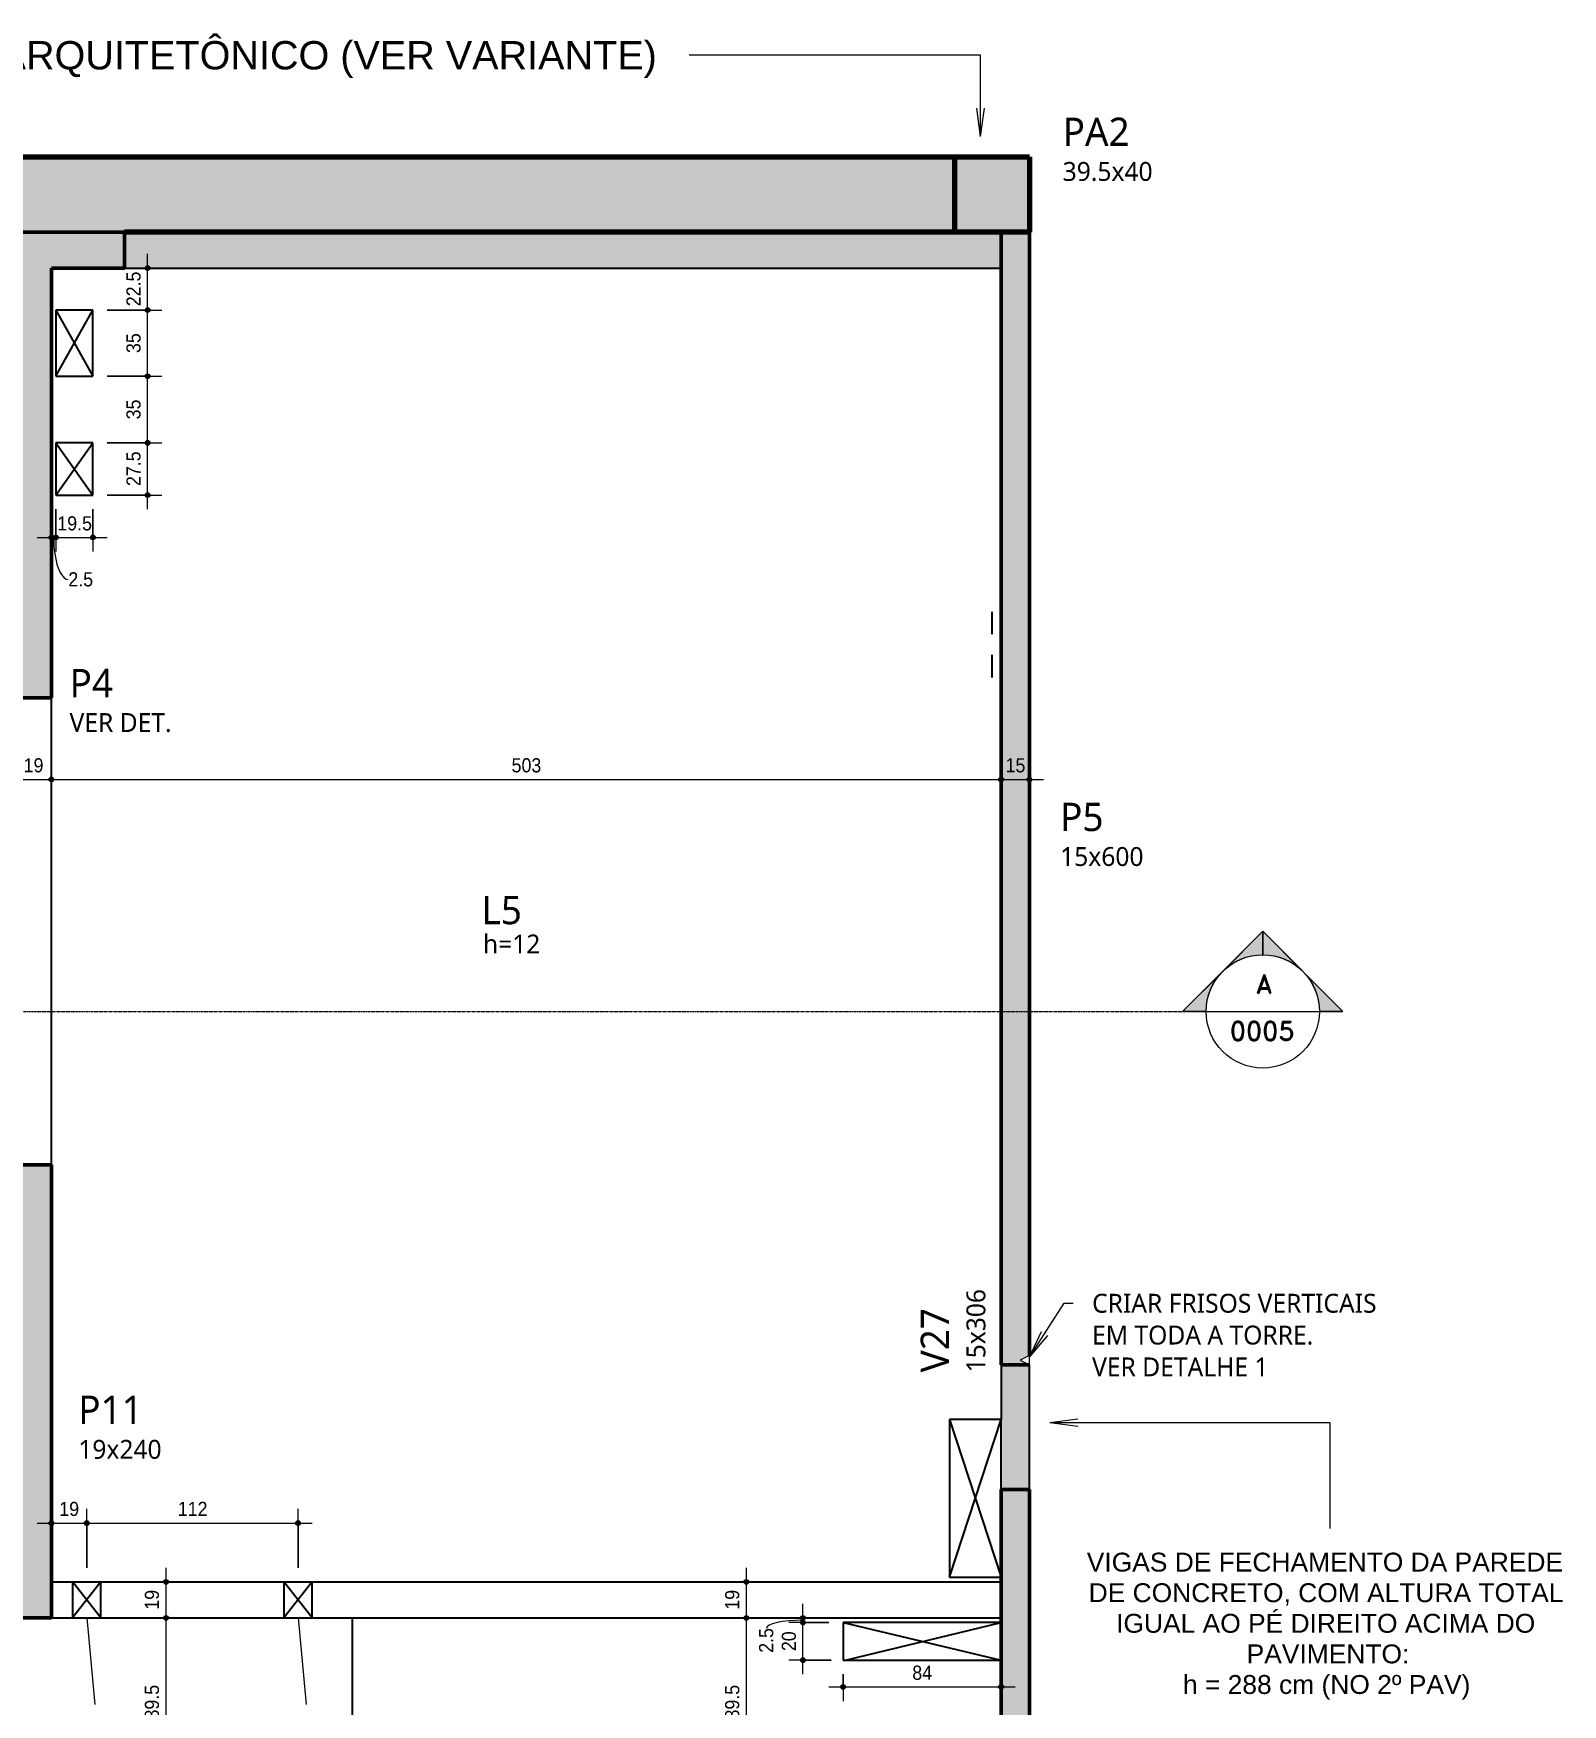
# Model space of a CAD drawing. Header units: centimetres. Extents: x -2198 to 42786, y -3196 to 88064.
# Drawn here: x 821 to 1630, y -73 to 812 of the extents above; entities that cross this region are included whole.
import ezdxf

# ---------------------------------------------------------------- set-up
doc = ezdxf.new("R2010")
doc.units = ezdxf.units.CM
doc.linetypes.add('Centro de 6 mm', pattern=[1.32, 0.6, -0.24, 0.24, -0.24])
doc.linetypes.add('Traço', pattern=[0.635, 0.3175, -0.3175])
for name, color, linetype, lineweight in [('A-ANNO-DIMS', 7, 'Continuous', 9), ('A-ANNO-DIMS-50', 7, 'Continuous', 9), ('A-DETL-THIN', 7, 'Continuous', 25), ('A-FLOR', 7, 'Continuous', 25), ('A-FLOR-IDEN', 7, 'Continuous', 9), ('A-GENM', 7, 'Continuous', 25), ('A-GENM-HDLN', 7, 'Traço', 18), ('A-GENM-IDEN', 7, 'Continuous', 9), ('G-ANNO-SYMB', 7, 'Continuous', 9), ('G-ANNO-TEXT', 7, 'Continuous', 9), ('S-BEAM', 7, 'Continuous', 25), ('S-BEAM-HDLN', 7, 'Traço', 25), ('S-BEAM-IDEN', 7, 'Continuous', 9), ('S-COLS', 7, 'Continuous', 25), ('S-COLS-IDEN', 7, 'Continuous', 9)]:
    doc.layers.add(name, color=color, linetype=linetype, lineweight=lineweight)
doc.layers.add('A-DETL', color=7, linetype='Continuous', lineweight=18, true_color=0x00a600)
doc.styles.add('Arial', font='arial.ttf', dxfattribs={"height": 15})
doc.styles.add('Arial_1', font='arial.ttf', dxfattribs={"height": 10})
doc.styles.add('Arial_2', font='arial.ttf', dxfattribs={"width": 0.9, "height": 7.5})
doc.styles.add('Gadugi', font='gadugi.ttf', dxfattribs={"height": 15})
doc.styles.add('Gadugi_1', font='gadugi.ttf', dxfattribs={"height": 10})
doc.styles.add('Gadugi_2', font='gadugi.ttf', dxfattribs={"height": 0.2})
doc.styles.add('RomanD', font='romand__.ttf', dxfattribs={"height": 10})
doc.dimstyles.new('PED_1_5mm_ESQ', dxfattribs={"dimscale": 30.48, "dimtxt": 7.651945, "dimasz": 0.328084, "dimexe": 0.246063, "dimexo": 0.246063, "dimgap": 0.049213, "dimtad": 1, "dimdec": 1, "dimrnd": 0.5, "dimdsep": 46, "dimtxsty": 'Arial_2', "dimblk1": 'DOTSMALL', "dimblk2": 'DOTSMALL', "dimsah": 1, "dimcen": 0.09, "dimdle": 0.246063, "dimazin": 0, "dimtfac": 1, "dimtdec": 4, "dimtix": 1, "dimtmove": 0, "dimatfit": 3, "dimfxl": 1, "dimtvp": 1, "dimtolj": 1, "dimtzin": 0, "dimarcsym": 2})
doc.dimstyles.new('PED_1_5mm_ESQ_1', dxfattribs={"dimscale": 30.48, "dimtxt": 7.651945, "dimasz": 0.328084, "dimexe": 0.246063, "dimexo": 0.246063, "dimgap": 0.049213, "dimtad": 1, "dimdec": 1, "dimrnd": 0.5, "dimdsep": 46, "dimtxsty": 'Arial_2', "dimblk1": 'DOTSMALL', "dimblk2": 'DOTSMALL', "dimsah": 1, "dimcen": 0.09, "dimdle": 0.246063, "dimazin": 0, "dimtfac": 1, "dimtdec": 4, "dimtix": 1, "dimtmove": 1, "dimatfit": 3, "dimfxl": 1, "dimtvp": 1, "dimtolj": 1, "dimtzin": 0, "dimarcsym": 2})
doc.dimstyles.new('PED_1_5mm_ESQ_3', dxfattribs={"dimscale": 30.48, "dimtxt": 7.651945, "dimasz": 0.328084, "dimexe": 0.246063, "dimexo": 0.246063, "dimgap": 0.049213, "dimtad": 1, "dimdec": 1, "dimrnd": 0.5, "dimdsep": 46, "dimtxsty": 'Arial_2', "dimblk1": 'DOTSMALL', "dimblk2": 'DOTSMALL', "dimsah": 1, "dimcen": 0.09, "dimdle": 0.246063, "dimazin": 0, "dimtfac": 1, "dimtdec": 4, "dimtix": 1, "dimtmove": 0, "dimatfit": 3, "dimfxl": 1, "dimtvp": 1, "dimtolj": 1, "dimtzin": 0, "dimarcsym": 2})

# ---------------------------------------------------------------- blocks, each defined once
blk = doc.blocks.new('TQS - Pilar Polig_5 - TQS Column-3763462-PL E 001 - FORMA DO PAVIMENTO TIPO 1')
at = {"layer": 'S-COLS', "true_color": 0x808080}
blk.add_hatch(color=8, dxfattribs=at).paths.add_polyline_path([(-9.28, 150.09), (-9.28, -77.48), (-48.03, -77.48), (-48.03, -96.48), (46.97, -96.48), (46.97, -77.48), (9.72, -77.48), (9.72, 150.09)], flags=0)
at = {"layer": 'S-COLS', "lineweight": 50}
for p, q in [((-9.28, -77.48), (-9.28, 150.09)), ((-9.28, 150.09), (9.72, 150.09)), ((9.72, 150.09), (9.72, -77.48)), ((-48.03, -96.48), (-48.03, -77.48)), ((-48.03, -77.48), (-9.28, -77.48)), ((9.72, -77.48), (46.97, -77.48)), ((46.97, -77.48), (46.97, -96.48)), ((46.97, -96.48), (-48.03, -96.48))]:
    blk.add_line(p, q, dxfattribs=at)
blk = doc.blocks.new('PED_FURO_RETANGULAR_R04_2020 - 15x15x29-V1-PL E 001 - FORMA DO PAVIMENTO TIPO 1')
at = {"layer": 'A-GENM-HDLN'}
for p, q in [((-7.5, 9.5), (7.5, -9.5)), ((-7.5, -9.5), (7.5, 9.5)), ((-7.5, -9.5), (-7.5, 9.5)), ((7.5, 9.5), (7.5, -9.5))]:
    blk.add_line(p, q, dxfattribs=at)
blk = doc.blocks.new('PED_FURO_RETANGULAR_R04_2020 - 15x10x22-3621887-PL E 001 - FORMA DO PAVIMENTO TIPO 1')
at = {"layer": 'A-GENM-HDLN'}
for p, q in [((-7.5, 9.5), (7.5, -9.5)), ((-7.5, -9.5), (7.5, 9.5)), ((-7.5, -9.5), (-7.5, 9.5)), ((7.5, 9.5), (7.5, -9.5))]:
    blk.add_line(p, q, dxfattribs=at)
blk = doc.blocks.new('PED_TAG_PILAR_R04 - PILAR VER DET_-2523782-PL E 001 - FORMA DO PAVIMENTO TIPO 1')
at = {"layer": 'S-COLS-IDEN', "insert": (0.115, -0.633), "char_height": 0.2, "width": 1.37089, "attachment_point": 1, "style": 'Gadugi_2'}
blk.add_mtext('VER DET.', dxfattribs=at)
blk = doc.blocks.new('Corte - M_Cabeça do corte - Preenchida-2060824-PL E 001 - FORMA DO PAVIMENTO TIPO 1')
at = {"layer": 'G-ANNO-SYMB'}
h = blk.add_hatch(color=256, dxfattribs=at)
edge = h.paths.add_edge_path(flags=0)
edge.add_line((-0.6, 0.849), (-0.6, 0.6))
edge.add_arc((-0.6, 0), 0.6, 90, 135)
edge.add_line((-1.024, 0.424), (-0.6, 0.849))
h = blk.add_hatch(color=256, dxfattribs=at)
edge = h.paths.add_edge_path(flags=0)
edge.add_line((-0.6, 0.849), (-0.176, 0.424))
edge.add_arc((-0.6, 0), 0.6, 45, 90)
edge.add_line((-0.6, 0.6), (-0.6, 0.849))
h = blk.add_hatch(color=256, dxfattribs=at)
edge = h.paths.add_edge_path(flags=0)
edge.add_line((-1.449, 0), (-1.024, 0.424))
edge.add_arc((-0.6, 0), 0.6, 135, 180)
edge.add_line((-1.2, 0), (-1.449, 0))
h = blk.add_hatch(color=256, dxfattribs=at)
edge = h.paths.add_edge_path(flags=0)
edge.add_line((0.249, 0), (0, 0))
edge.add_arc((-0.6, 0), 0.6, 360, 405)
edge.add_line((-0.176, 0.424), (0.249, 0))
for p, q in [((-0.6, 0.849), (-1.449, 0)), ((-0.6, 0.849), (-1.024, 0.424)), ((-0.6, 0.849), (0.249, 0)), ((-0.6, 0.6), (-0.6, 0.849)), ((-0.6, 0.849), (-0.6, 0.6)), ((-0.176, 0.424), (-0.6, 0.849)), ((-1.024, 0.424), (-1.449, 0)), ((0.249, 0), (-0.176, 0.424)), ((-1.449, 0), (-1.2, 0)), ((0, 0), (0.249, 0)), ((-1.2, 0), (-1.449, 0)), ((0, 0), (0.249, 0))]:
    blk.add_line(p, q, dxfattribs=at)
for start, end in [(360, 180), (90, 135), (45, 90), (135, 180), (360, 45), (180, 360)]:
    blk.add_arc((-0.6, 0), 0.6, start, end, dxfattribs=at)
blk = doc.blocks.new('DIMBLOCK16-PL E 001 - FORMA DO PAVIMENTO TIPO 1')
at = {"layer": 'A-ANNO-DIMS-50'}
h = blk.add_hatch(color=256, dxfattribs=at)
edge = h.paths.add_edge_path(flags=0)
edge.add_arc((811.15, 417.26), 1.25, 0, 360)
h = blk.add_hatch(color=256, dxfattribs=at)
edge = h.paths.add_edge_path(flags=0)
edge.add_arc((830.15, 417.26), 1.25, 0, 360)
for p, q in [((811.15, 411.53), (811.15, 424.76)), ((811.15, 417.26), (830.15, 417.26)), ((811.15, 417.26), (811.15, 411.53)), ((830.15, 411.53), (830.15, 424.76)), ((830.15, 417.26), (830.15, 411.53))]:
    blk.add_line(p, q, dxfattribs=at)
for centre in [(811.15, 417.26), (830.15, 417.26)]:
    blk.add_circle(centre, 1.25, dxfattribs=at)
at = {"layer": 'A-ANNO-DIMS-50', "color": 0, "insert": (815.47, 428.5), "char_height": 7.5, "width": 12.4315, "attachment_point": 1, "line_spacing_factor": 0.941778, "style": 'Arial_2'}
blk.add_mtext('19', dxfattribs=at)
blk = doc.blocks.new('_DotSmall')
at = {"color": 0, "linetype": 'ByBlock', "const_width": 0.5}
blk.add_lwpolyline([(-0.0625, 0, 1), (0.0625, 0, 1)], format="xyb", close=True, dxfattribs=at)
blk = doc.blocks.new('DIMBLOCK17-PL E 001 - FORMA DO PAVIMENTO TIPO 1')
at = {"layer": 'A-ANNO-DIMS-50'}
h = blk.add_hatch(color=256, dxfattribs=at)
edge = h.paths.add_edge_path(flags=0)
edge.add_arc((830.15, 417.26), 1.25, 0, 360)
h = blk.add_hatch(color=256, dxfattribs=at)
edge = h.paths.add_edge_path(flags=0)
edge.add_arc((1333.15, 417.26), 1.25, 0, 360)
for p, q in [((830.15, 411.53), (830.15, 424.76)), ((830.15, 417.26), (1333.15, 417.26)), ((830.15, 417.26), (830.15, 411.53)), ((1333.15, 411.53), (1333.15, 424.76)), ((1333.15, 417.26), (1333.15, 411.53))]:
    blk.add_line(p, q, dxfattribs=at)
for centre in [(830.15, 417.26), (1333.15, 417.26)]:
    blk.add_circle(centre, 1.25, dxfattribs=at)
at = {"layer": 'A-ANNO-DIMS-50', "color": 0, "insert": (1073.88, 428.5), "char_height": 7.5, "width": 18.6472, "attachment_point": 1, "line_spacing_factor": 0.941778, "style": 'Arial_2'}
blk.add_mtext('503', dxfattribs=at)
blk = doc.blocks.new('DIMBLOCK18-PL E 001 - FORMA DO PAVIMENTO TIPO 1')
at = {"layer": 'A-ANNO-DIMS-50'}
h = blk.add_hatch(color=256, dxfattribs=at)
edge = h.paths.add_edge_path(flags=0)
edge.add_arc((1333.15, 417.26), 1.25, 0, 360)
h = blk.add_hatch(color=256, dxfattribs=at)
edge = h.paths.add_edge_path(flags=0)
edge.add_arc((1348.15, 417.26), 1.25, 0, 360)
for p, q in [((1333.15, 411.53), (1333.15, 424.76)), ((1333.15, 417.26), (1355.65, 417.26)), ((1333.15, 417.26), (1333.15, 411.53)), ((1348.15, 411.53), (1348.15, 424.76)), ((1348.15, 417.26), (1348.15, 411.53))]:
    blk.add_line(p, q, dxfattribs=at)
for centre in [(1333.15, 417.26), (1348.15, 417.26)]:
    blk.add_circle(centre, 1.25, dxfattribs=at)
at = {"layer": 'A-ANNO-DIMS-50', "color": 0, "insert": (1335.47, 428.5), "char_height": 7.5, "width": 12.4315, "attachment_point": 1, "line_spacing_factor": 0.941778, "style": 'Arial_2'}
blk.add_mtext('15', dxfattribs=at)
blk = doc.blocks.new('DIMBLOCK72-PL E 001 - FORMA DO PAVIMENTO TIPO 1')
at = {"layer": 'A-ANNO-DIMS-50'}
h = blk.add_hatch(color=256, dxfattribs=at)
edge = h.paths.add_edge_path(flags=0)
edge.add_arc((890.86, -26.88), 1.25, 0, 360)
h = blk.add_hatch(color=256, dxfattribs=at)
edge = h.paths.add_edge_path(flags=0)
edge.add_arc((890.86, -116.45), 1.25, 0, 360)
for p, q in [((896.6, -26.88), (883.36, -26.88)), ((890.86, -116.45), (890.86, -26.88)), ((890.86, -26.88), (896.6, -26.88)), ((896.6, -116.45), (883.36, -116.45)), ((890.86, -116.45), (896.6, -116.45))]:
    blk.add_line(p, q, dxfattribs=at)
for centre in [(890.86, -26.88), (890.86, -116.45)]:
    blk.add_circle(centre, 1.25, dxfattribs=at)
at = {"layer": 'A-ANNO-DIMS-50', "color": 0, "insert": (879.63, -80.73), "char_height": 7.5, "width": 21.7551, "attachment_point": 1, "rotation": 90, "line_spacing_factor": 0.941778, "style": 'Arial_2'}
blk.add_mtext('89.5', dxfattribs=at)
blk = doc.blocks.new('DIMBLOCK73-PL E 001 - FORMA DO PAVIMENTO TIPO 1')
at = {"layer": 'A-ANNO-DIMS-50'}
h = blk.add_hatch(color=256, dxfattribs=at)
edge = h.paths.add_edge_path(flags=0)
edge.add_arc((890.86, -7.88), 1.25, 0, 360)
h = blk.add_hatch(color=256, dxfattribs=at)
edge = h.paths.add_edge_path(flags=0)
edge.add_arc((890.86, -26.88), 1.25, 0, 360)
for p, q in [((896.6, -7.88), (883.36, -7.88)), ((890.86, -26.88), (890.86, -0.38)), ((890.86, -7.88), (896.6, -7.88)), ((896.6, -26.88), (883.36, -26.88)), ((890.86, -26.88), (896.6, -26.88))]:
    blk.add_line(p, q, dxfattribs=at)
for centre in [(890.86, -7.88), (890.86, -26.88)]:
    blk.add_circle(centre, 1.25, dxfattribs=at)
at = {"layer": 'A-ANNO-DIMS-50', "color": 0, "insert": (879.63, -22.56), "char_height": 7.5, "width": 12.4315, "attachment_point": 1, "rotation": 90, "line_spacing_factor": 0.941778, "style": 'Arial_2'}
blk.add_mtext('19', dxfattribs=at)
blk = doc.blocks.new('DIMBLOCK76-PL E 001 - FORMA DO PAVIMENTO TIPO 1')
at = {"layer": 'A-ANNO-DIMS-50'}
h = blk.add_hatch(color=256, dxfattribs=at)
edge = h.paths.add_edge_path(flags=0)
edge.add_arc((1198.2, -26.88), 1.25, 0, 360)
h = blk.add_hatch(color=256, dxfattribs=at)
edge = h.paths.add_edge_path(flags=0)
edge.add_arc((1198.2, -116.45), 1.25, 0, 360)
for p, q in [((1203.93, -26.88), (1190.7, -26.88)), ((1198.2, -123.95), (1198.2, -26.88)), ((1198.2, -26.88), (1203.93, -26.88)), ((1203.93, -116.45), (1190.7, -116.45)), ((1198.2, -116.45), (1203.93, -116.45))]:
    blk.add_line(p, q, dxfattribs=at)
for centre in [(1198.2, -26.88), (1198.2, -116.45)]:
    blk.add_circle(centre, 1.25, dxfattribs=at)
at = {"layer": 'A-ANNO-DIMS-50', "color": 0, "insert": (1186.96, -80.73), "char_height": 7.5, "width": 21.7551, "attachment_point": 1, "rotation": 90, "line_spacing_factor": 0.941778, "style": 'Arial_2'}
blk.add_mtext('89.5', dxfattribs=at)
blk = doc.blocks.new('DIMBLOCK77-PL E 001 - FORMA DO PAVIMENTO TIPO 1')
at = {"layer": 'A-ANNO-DIMS-50'}
h = blk.add_hatch(color=256, dxfattribs=at)
edge = h.paths.add_edge_path(flags=0)
edge.add_arc((1198.2, -7.88), 1.25, 0, 360)
h = blk.add_hatch(color=256, dxfattribs=at)
edge = h.paths.add_edge_path(flags=0)
edge.add_arc((1198.2, -26.88), 1.25, 0, 360)
for p, q in [((1203.93, -7.88), (1190.7, -7.88)), ((1198.2, -26.88), (1198.2, -0.38)), ((1198.2, -7.88), (1203.93, -7.88)), ((1203.93, -26.88), (1190.7, -26.88)), ((1198.2, -26.88), (1203.93, -26.88))]:
    blk.add_line(p, q, dxfattribs=at)
for centre in [(1198.2, -7.88), (1198.2, -26.88)]:
    blk.add_circle(centre, 1.25, dxfattribs=at)
at = {"layer": 'A-ANNO-DIMS-50', "color": 0, "insert": (1186.96, -22.56), "char_height": 7.5, "width": 12.4315, "attachment_point": 1, "rotation": 90, "line_spacing_factor": 0.941778, "style": 'Arial_2'}
blk.add_mtext('19', dxfattribs=at)
blk = doc.blocks.new('DIMBLOCK271-PL E 001 - FORMA DO PAVIMENTO TIPO 1')
at = {"layer": 'A-ANNO-DIMS-50'}
h = blk.add_hatch(color=256, dxfattribs=at)
edge = h.paths.add_edge_path(flags=0)
edge.add_arc((830.15, 23.35), 1.25, 0, 360)
h = blk.add_hatch(color=256, dxfattribs=at)
edge = h.paths.add_edge_path(flags=0)
edge.add_arc((848.91, 23.35), 1.25, 0, 360)
for p, q in [((830.15, 17.61), (830.15, 30.85)), ((848.91, -0.38), (848.91, 30.85)), ((822.65, 23.35), (848.91, 23.35)), ((830.15, 23.35), (830.15, 17.61)), ((848.91, 23.35), (848.91, -0.38))]:
    blk.add_line(p, q, dxfattribs=at)
for centre in [(830.15, 23.35), (848.91, 23.35)]:
    blk.add_circle(centre, 1.25, dxfattribs=at)
at = {"layer": 'A-ANNO-DIMS-50', "color": 0, "insert": (834.35, 34.58), "char_height": 7.5, "width": 12.4315, "attachment_point": 1, "line_spacing_factor": 0.941778, "style": 'Arial_2'}
blk.add_mtext('19', dxfattribs=at)
blk = doc.blocks.new('DIMBLOCK272-PL E 001 - FORMA DO PAVIMENTO TIPO 1')
at = {"layer": 'A-ANNO-DIMS-50'}
h = blk.add_hatch(color=256, dxfattribs=at)
edge = h.paths.add_edge_path(flags=0)
edge.add_arc((848.91, 23.35), 1.25, 0, 360)
h = blk.add_hatch(color=256, dxfattribs=at)
edge = h.paths.add_edge_path(flags=0)
edge.add_arc((960.84, 23.35), 1.25, 0, 360)
for p, q in [((848.91, -0.38), (848.91, 30.85)), ((960.84, -0.38), (960.84, 30.85)), ((848.91, 23.35), (968.34, 23.35)), ((848.91, 23.35), (848.91, -0.38)), ((960.84, 23.35), (960.84, -0.38))]:
    blk.add_line(p, q, dxfattribs=at)
for centre in [(848.91, 23.35), (960.84, 23.35)]:
    blk.add_circle(centre, 1.25, dxfattribs=at)
at = {"layer": 'A-ANNO-DIMS-50', "color": 0, "insert": (897.1, 34.58), "char_height": 7.5, "width": 18.6472, "attachment_point": 1, "line_spacing_factor": 0.941778, "style": 'Arial_2'}
blk.add_mtext('112', dxfattribs=at)
blk = doc.blocks.new('DIMBLOCK273-PL E 001 - FORMA DO PAVIMENTO TIPO 1')
at = {"layer": 'A-ANNO-DIMS-50'}
h = blk.add_hatch(color=256, dxfattribs=at)
edge = h.paths.add_edge_path(flags=0)
edge.add_arc((881.11, 595.56), 1.25, 0, 360)
h = blk.add_hatch(color=256, dxfattribs=at)
edge = h.paths.add_edge_path(flags=0)
edge.add_arc((881.11, 567.92), 1.25, 0, 360)
for p, q in [((859.64, 595.56), (888.61, 595.56)), ((881.11, 595.56), (859.64, 595.56)), ((881.11, 560.42), (881.11, 595.56)), ((859.64, 567.92), (888.61, 567.92)), ((881.11, 567.92), (859.64, 567.92))]:
    blk.add_line(p, q, dxfattribs=at)
for centre in [(881.11, 595.56), (881.11, 567.92)]:
    blk.add_circle(centre, 1.25, dxfattribs=at)
at = {"layer": 'A-ANNO-DIMS-50', "color": 0, "insert": (869.88, 572.67), "char_height": 7.5, "width": 21.7551, "attachment_point": 1, "rotation": 90, "line_spacing_factor": 0.941778, "style": 'Arial_2'}
blk.add_mtext('27.5', dxfattribs=at)
blk = doc.blocks.new('DIMBLOCK274-PL E 001 - FORMA DO PAVIMENTO TIPO 1')
at = {"layer": 'A-ANNO-DIMS-50'}
h = blk.add_hatch(color=256, dxfattribs=at)
edge = h.paths.add_edge_path(flags=0)
edge.add_arc((881.11, 630.8), 1.25, 0, 360)
h = blk.add_hatch(color=256, dxfattribs=at)
edge = h.paths.add_edge_path(flags=0)
edge.add_arc((881.11, 595.56), 1.25, 0, 360)
for p, q in [((859.64, 630.8), (888.61, 630.8)), ((881.11, 630.8), (859.64, 630.8)), ((881.11, 595.56), (881.11, 630.8)), ((859.64, 595.56), (888.61, 595.56)), ((881.11, 595.56), (859.64, 595.56))]:
    blk.add_line(p, q, dxfattribs=at)
for centre in [(881.11, 630.8), (881.11, 595.56)]:
    blk.add_circle(centre, 1.25, dxfattribs=at)
at = {"layer": 'A-ANNO-DIMS-50', "color": 0, "insert": (869.88, 608), "char_height": 7.5, "width": 12.4315, "attachment_point": 1, "rotation": 90, "line_spacing_factor": 0.941778, "style": 'Arial_2'}
blk.add_mtext('35', dxfattribs=at)
blk = doc.blocks.new('DIMBLOCK275-PL E 001 - FORMA DO PAVIMENTO TIPO 1')
at = {"layer": 'A-ANNO-DIMS-50'}
h = blk.add_hatch(color=256, dxfattribs=at)
edge = h.paths.add_edge_path(flags=0)
edge.add_arc((881.11, 665.85), 1.25, 0, 360)
h = blk.add_hatch(color=256, dxfattribs=at)
edge = h.paths.add_edge_path(flags=0)
edge.add_arc((881.11, 630.8), 1.25, 0, 360)
for p, q in [((859.64, 665.85), (888.61, 665.85)), ((881.11, 665.85), (859.64, 665.85)), ((881.11, 630.8), (881.11, 665.85)), ((859.64, 630.8), (888.61, 630.8)), ((881.11, 630.8), (859.64, 630.8))]:
    blk.add_line(p, q, dxfattribs=at)
for centre in [(881.11, 665.85), (881.11, 630.8)]:
    blk.add_circle(centre, 1.25, dxfattribs=at)
at = {"layer": 'A-ANNO-DIMS-50', "color": 0, "insert": (869.88, 643.14), "char_height": 7.5, "width": 12.4315, "attachment_point": 1, "rotation": 90, "line_spacing_factor": 0.941778, "style": 'Arial_2'}
blk.add_mtext('35', dxfattribs=at)
blk = doc.blocks.new('DIMBLOCK276-PL E 001 - FORMA DO PAVIMENTO TIPO 1')
at = {"layer": 'A-ANNO-DIMS-50'}
h = blk.add_hatch(color=256, dxfattribs=at)
edge = h.paths.add_edge_path(flags=0)
edge.add_arc((881.11, 688.12), 1.25, 0, 360)
h = blk.add_hatch(color=256, dxfattribs=at)
edge = h.paths.add_edge_path(flags=0)
edge.add_arc((881.11, 665.85), 1.25, 0, 360)
for p, q in [((881.11, 665.85), (881.11, 695.62)), ((876.4, 688.12), (888.61, 688.12)), ((881.11, 688.12), (876.4, 688.12)), ((859.64, 665.85), (888.61, 665.85)), ((881.11, 665.85), (859.64, 665.85))]:
    blk.add_line(p, q, dxfattribs=at)
for centre in [(881.11, 688.12), (881.11, 665.85)]:
    blk.add_circle(centre, 1.25, dxfattribs=at)
at = {"layer": 'A-ANNO-DIMS-50', "color": 0, "insert": (869.88, 667.92), "char_height": 7.5, "width": 21.7551, "attachment_point": 1, "rotation": 90, "line_spacing_factor": 0.941778, "style": 'Arial_2'}
blk.add_mtext('22.5', dxfattribs=at)
blk = doc.blocks.new('DIMBLOCK277-PL E 001 - FORMA DO PAVIMENTO TIPO 1')
at = {"layer": 'A-ANNO-DIMS-50'}
h = blk.add_hatch(color=256, dxfattribs=at)
edge = h.paths.add_edge_path(flags=0)
edge.add_arc((830.15, 545.43), 1.25, 0, 360)
h = blk.add_hatch(color=256, dxfattribs=at)
edge = h.paths.add_edge_path(flags=0)
edge.add_arc((832.59, 545.43), 1.25, 0, 360)
for p, q in [((832.59, 560.42), (832.59, 537.93)), ((832.59, 545.43), (832.59, 560.42)), ((830.15, 539.7), (830.15, 552.93)), ((822.65, 545.43), (832.59, 545.43)), ((830.15, 545.43), (830.15, 539.7))]:
    blk.add_line(p, q, dxfattribs=at)
for centre in [(830.15, 545.43), (832.59, 545.43)]:
    blk.add_circle(centre, 1.25, dxfattribs=at)
blk.add_ellipse((839.13, 545.43), major_axis=(0, 22.28), ratio=0.348315, start_param=1.570796, end_param=3.141593, dxfattribs=at)
at = {"layer": 'A-ANNO-DIMS-50', "color": 0, "insert": (839.13, 527), "char_height": 7.5, "width": 15.5393, "attachment_point": 1, "line_spacing_factor": 0.941778, "style": 'Arial_2'}
blk.add_mtext('2.5', dxfattribs=at)
blk = doc.blocks.new('DIMBLOCK278-PL E 001 - FORMA DO PAVIMENTO TIPO 1')
at = {"layer": 'A-ANNO-DIMS-50'}
h = blk.add_hatch(color=256, dxfattribs=at)
edge = h.paths.add_edge_path(flags=0)
edge.add_arc((832.59, 545.43), 1.25, 0, 360)
h = blk.add_hatch(color=256, dxfattribs=at)
edge = h.paths.add_edge_path(flags=0)
edge.add_arc((852.14, 545.43), 1.25, 0, 360)
for p, q in [((832.59, 560.42), (832.59, 537.93)), ((832.59, 545.43), (832.59, 560.42)), ((852.14, 560.42), (852.14, 537.93)), ((852.14, 545.43), (852.14, 560.42)), ((832.59, 545.43), (859.64, 545.43))]:
    blk.add_line(p, q, dxfattribs=at)
for centre in [(832.59, 545.43), (852.14, 545.43)]:
    blk.add_circle(centre, 1.25, dxfattribs=at)
at = {"layer": 'A-ANNO-DIMS-50', "color": 0, "insert": (833.3, 556.67), "char_height": 7.5, "width": 21.7551, "attachment_point": 1, "line_spacing_factor": 0.941778, "style": 'Arial_2'}
blk.add_mtext('19.5', dxfattribs=at)
blk = doc.blocks.new('DIMBLOCK296-PL E 001 - FORMA DO PAVIMENTO TIPO 1')
at = {"layer": 'A-ANNO-DIMS-50'}
h = blk.add_hatch(color=256, dxfattribs=at)
edge = h.paths.add_edge_path(flags=0)
edge.add_arc((1228.2, -29.38), 1.25, 0, 360)
h = blk.add_hatch(color=256, dxfattribs=at)
edge = h.paths.add_edge_path(flags=0)
edge.add_arc((1228.2, -49.29), 1.25, 0, 360)
for p, q in [((1241.89, -29.38), (1220.7, -29.38)), ((1228.2, -56.79), (1228.2, -29.38)), ((1228.2, -29.38), (1241.89, -29.38)), ((1243.15, -49.29), (1220.7, -49.29)), ((1228.2, -49.29), (1243.15, -49.29))]:
    blk.add_line(p, q, dxfattribs=at)
for centre in [(1228.2, -29.38), (1228.2, -49.29)]:
    blk.add_circle(centre, 1.25, dxfattribs=at)
at = {"layer": 'A-ANNO-DIMS-50', "color": 0, "insert": (1216.96, -44.51), "char_height": 7.5, "width": 12.4315, "attachment_point": 1, "rotation": 90, "line_spacing_factor": 0.941778, "style": 'Arial_2'}
blk.add_mtext('20', dxfattribs=at)
blk = doc.blocks.new('DIMBLOCK297-PL E 001 - FORMA DO PAVIMENTO TIPO 1')
at = {"layer": 'A-ANNO-DIMS-50'}
h = blk.add_hatch(color=256, dxfattribs=at)
edge = h.paths.add_edge_path(flags=0)
edge.add_arc((1228.2, -26.88), 1.25, 0, 360)
h = blk.add_hatch(color=256, dxfattribs=at)
edge = h.paths.add_edge_path(flags=0)
edge.add_arc((1228.2, -29.38), 1.25, 0, 360)
for p, q in [((1228.2, -29.38), (1228.2, -19.38)), ((1233.93, -26.88), (1220.7, -26.88)), ((1241.89, -29.38), (1220.7, -29.38)), ((1228.2, -26.88), (1233.93, -26.88)), ((1228.2, -29.38), (1241.89, -29.38))]:
    blk.add_line(p, q, dxfattribs=at)
for centre in [(1228.2, -26.88), (1228.2, -29.38)]:
    blk.add_circle(centre, 1.25, dxfattribs=at)
blk.add_ellipse((1228.2, -32.44), major_axis=(-19.4, 0), ratio=0.222295, start_param=4.712389, end_param=6.283185, dxfattribs=at)
at = {"layer": 'A-ANNO-DIMS-50', "color": 0, "insert": (1204.95, -45.39), "char_height": 7.5, "width": 15.5393, "attachment_point": 1, "rotation": 90, "line_spacing_factor": 0.941778, "style": 'Arial_2'}
blk.add_mtext('2.5', dxfattribs=at)
blk = doc.blocks.new('DIMBLOCK298-PL E 001 - FORMA DO PAVIMENTO TIPO 1')
at = {"layer": 'A-ANNO-DIMS-50'}
h = blk.add_hatch(color=256, dxfattribs=at)
edge = h.paths.add_edge_path(flags=0)
edge.add_arc((1249.39, -63.43), 1.25, 0, 360)
h = blk.add_hatch(color=256, dxfattribs=at)
edge = h.paths.add_edge_path(flags=0)
edge.add_arc((1333.15, -63.43), 1.25, 0, 360)
for p, q in [((1249.39, -56.79), (1249.39, -70.93)), ((1249.39, -63.43), (1249.39, -56.79)), ((1333.15, -69.16), (1333.15, -55.93)), ((1241.89, -63.43), (1340.65, -63.43)), ((1333.15, -63.43), (1333.15, -69.16))]:
    blk.add_line(p, q, dxfattribs=at)
for centre in [(1249.39, -63.43), (1333.15, -63.43)]:
    blk.add_circle(centre, 1.25, dxfattribs=at)
at = {"layer": 'A-ANNO-DIMS-50', "color": 0, "insert": (1286.09, -52.19), "char_height": 7.5, "width": 12.4315, "attachment_point": 1, "line_spacing_factor": 0.941778, "style": 'Arial_2'}
blk.add_mtext('84', dxfattribs=at)

msp = doc.modelspace()

# ---------------------------------------------------------------- hatches: boundary and pattern name
at = {"layer": 'A-FLOR', "true_color": 0xa7d7e1}
msp.add_hatch(color=9, dxfattribs=at).paths.add_polyline_path([(150.88, 707.12), (1308.65, 707.12), (1308.65, 747.12), (150.88, 747.12)], flags=0)
at = {"layer": 'S-BEAM', "true_color": 0xccffcc}
msp.add_hatch(color=254, dxfattribs=at).paths.add_polyline_path([(1308.65, 688.12), (1333.15, 688.12), (1333.15, 707.12), (868.9, 707.12), (868.9, 688.12), (1021.08, 688.12)], flags=0)
at = {"layer": 'S-BEAM', "true_color": 0xe6b8b7}
msp.add_hatch(color=9, dxfattribs=at).paths.add_polyline_path([(1333.15, 41.1), (1348.15, 41.1), (1348.15, 107.17), (1333.15, 107.17), (1333.15, 78.12)], flags=0)
at = {"layer": 'S-COLS', "true_color": 0x808080}
for points in [[(1348.15, 707.12), (1348.15, 747.12), (1308.65, 747.12), (1308.65, 707.12)], [(1333.15, 107.17), (1348.15, 107.17), (1343.15, 109.67), (1348.15, 112.17), (1348.15, 707.12), (1333.15, 707.12), (1333.15, 139.43)], [(830.15, -26.88), (830.15, 213.12), (811.15, 213.12), (811.15, -26.88)], [(1348.15, -113.88), (1348.15, 41.1), (1333.15, 41.1), (1333.15, -113.88)]]:
    msp.add_hatch(color=8, dxfattribs=at).paths.add_polyline_path(points, flags=0)

# ---------------------------------------------------------------- linework, layer by layer
at = {"layer": 'A-DETL', "color": 7}
for p, q in [((1348.15, 112.17), (1343.15, 109.67)), ((1343.15, 109.67), (1348.15, 107.17)), ((1348.15, 107.17), (1348.15, 112.17))]:
    msp.add_line(p, q, dxfattribs=at)
at = {"layer": 'A-DETL-THIN'}
for p, q in [((832.59, 665.85), (852.14, 630.8)), ((832.59, 630.8), (852.14, 665.85)), ((832.59, 595.56), (852.14, 567.92)), ((832.59, 567.92), (852.14, 595.56)), ((1328.15, 506.12), (1328.15, 494.12)), ((1328.15, 483.2), (1328.15, 471.2)), ((1305.7, 78.12), (1333.15, -5.38)), ((1305.7, -5.38), (1333.15, 78.12)), ((856.41, -7.88), (841.41, -26.88)), ((856.41, -26.88), (841.41, -7.88)), ((968.34, -7.88), (953.34, -26.88)), ((968.34, -26.88), (953.34, -7.88)), ((1249.39, -29.38), (1333.15, -49.29)), ((1250.65, -49.29), (1333.15, -29.38))]:
    msp.add_line(p, q, dxfattribs=at)
at = {"layer": 'A-FLOR', "color": 190, "lineweight": 70, "true_color": 0x8000ff}
for p, q in [((150.88, 747.12), (1308.65, 747.12)), ((1308.65, 707.12), (868.9, 707.12))]:
    msp.add_line(p, q, dxfattribs=at)
at = {"layer": 'A-FLOR'}
for p, q in [((852.14, 665.85), (832.59, 665.85)), ((832.59, 665.85), (832.59, 630.8)), ((852.14, 630.8), (852.14, 665.85)), ((832.59, 630.8), (852.14, 630.8)), ((852.14, 595.56), (832.59, 595.56)), ((832.59, 595.56), (832.59, 567.92)), ((852.14, 567.92), (852.14, 595.56)), ((832.59, 567.92), (852.14, 567.92)), ((1333.15, 107.17), (1333.15, 78.12)), ((1333.15, 78.12), (1305.7, 78.12)), ((1305.7, 78.12), (1305.7, -5.38)), ((1305.7, -5.38), (1333.15, -5.38)), ((989.65, -181.88), (989.65, -26.88)), ((1333.15, -29.38), (1249.39, -29.38)), ((1249.39, -29.38), (1249.39, -49.29)), ((1249.39, -49.29), (1333.15, -49.29))]:
    msp.add_line(p, q, dxfattribs=at)
at = {"layer": 'A-GENM-IDEN'}
for p, q in [((848.91, -26.88), (853.16, -72.78)), ((960.84, -26.88), (965.09, -72.78))]:
    msp.add_line(p, q, dxfattribs=at)
at = {"layer": 'G-ANNO-SYMB', "linetype": 'Centro de 6 mm'}
msp.add_line((-1847.96, 294.37), (1441.7, 294.37), dxfattribs=at)
at = {"layer": 'G-ANNO-SYMB'}
msp.add_line((1441.7, 294.37), (1501.7, 294.37), dxfattribs=at)
at = {"layer": 'G-ANNO-TEXT'}
for p, q in [((1322.28, 800.88), (1167.93, 800.88)), ((1322.28, 757.91), (1322.28, 800.88)), ((1322.28, 757.91), (1320.3, 772.91)), ((1322.28, 757.91), (1324.25, 772.91)), ((1358.84, 76.64), (1373.84, 78.61)), ((1358.84, 76.64), (1373.84, 74.67)), ((1358.84, 76.64), (1507.18, 76.64)), ((1507.18, 76.64), (1507.18, 20.54))]:
    msp.add_line(p, q, dxfattribs=at)
at = {"layer": 'G-ANNO-TEXT', "color": 1, "true_color": 0xff0000}
for p, q in [((1348.1, 111.18), (1366.58, 139.78)), ((1366.58, 139.78), (1371.31, 139.78)), ((1348.1, 111.18), (1354.58, 124.85)), ((1348.1, 111.18), (1357.9, 122.71))]:
    msp.add_line(p, q, dxfattribs=at)
at = {"layer": 'S-BEAM'}
for p, q in [((868.9, 707.12), (1308.65, 707.12)), ((868.9, 688.12), (1333.15, 688.12)), ((830.15, 213.12), (830.15, 460.55)), ((1348.15, 41.1), (1348.15, 107.17)), ((1333.15, 41.1), (1333.15, 78.12)), ((830.15, -7.88), (1333.15, -7.88)), ((830.15, -26.88), (1333.15, -26.88))]:
    msp.add_line(p, q, dxfattribs=at)
at = {"layer": 'S-BEAM-HDLN', "linetype": 'Continuous'}
for p, q in [((841.41, -7.88), (841.41, -26.88)), ((856.41, -26.88), (856.41, -7.88)), ((953.34, -7.88), (953.34, -26.88)), ((968.34, -26.88), (968.34, -7.88))]:
    msp.add_line(p, q, dxfattribs=at)
at = {"layer": 'S-COLS', "color": 190, "lineweight": 70, "true_color": 0x8000ff}
for p, q in [((1308.65, 707.12), (1308.65, 747.12)), ((1308.65, 747.12), (1348.15, 747.12)), ((1348.15, 747.12), (1348.15, 707.12)), ((1348.15, 707.12), (1308.65, 707.12))]:
    msp.add_line(p, q, dxfattribs=at)
at = {"layer": 'S-COLS', "lineweight": 50}
for p, q in [((1333.15, 107.17), (1333.15, 707.12)), ((1333.15, 707.12), (1348.15, 707.12)), ((1348.15, 707.12), (1348.15, 112.17)), ((811.15, 213.12), (830.15, 213.12)), ((830.15, 213.12), (830.15, -26.88)), ((1348.15, 107.17), (1333.15, 107.17)), ((1333.15, -113.88), (1333.15, 41.1)), ((1333.15, 41.1), (1348.15, 41.1)), ((1348.15, 41.1), (1348.15, -113.88)), ((830.15, -26.88), (811.15, -26.88))]:
    msp.add_line(p, q, dxfattribs=at)

# ---------------------------------------------------------------- block references
at = {"layer": 'A-GENM', "linetype": 'Traço', "lineweight": 18, "rotation": 180}
for name, p in [('PED_FURO_RETANGULAR_R04_2020 - 15x10x22-3621887-PL E 001 - FORMA DO PAVIMENTO TIPO 1', (848.91, -17.38)), ('PED_FURO_RETANGULAR_R04_2020 - 15x15x29-V1-PL E 001 - FORMA DO PAVIMENTO TIPO 1', (960.84, -17.38))]:
    msp.add_blockref(name, p, dxfattribs=at)
at = {"layer": 'G-ANNO-SYMB', "extrusion": (0, 0, -1), "xscale": 49.99999999999998, "yscale": 49.99999999999998, "zscale": 49.99999999999998}
msp.add_blockref('Corte - M_Cabeça do corte - Preenchida-2060824-PL E 001 - FORMA DO PAVIMENTO TIPO 1', (-1441.7, 294.37), dxfattribs=at)
at = {"layer": 'S-COLS', "rotation": 180}
msp.add_blockref('TQS - Pilar Polig_5 - TQS Column-3763462-PL E 001 - FORMA DO PAVIMENTO TIPO 1', (820.87, 610.64), dxfattribs=at)
at = {"layer": 'S-COLS-IDEN', "xscale": 49.99999999999998, "yscale": 49.99999999999998, "zscale": 49.99999999999998}
msp.add_blockref('PED_TAG_PILAR_R04 - PILAR VER DET_-2523782-PL E 001 - FORMA DO PAVIMENTO TIPO 1', (834.05, 484.03), dxfattribs=at)

# ---------------------------------------------------------------- texts
at = {"layer": 'A-FLOR-IDEN', "attachment_point": 1}
for s, insert, char_height, width, style in [('L5', (1057.94, 355.55), 15, 26.0548, 'Gadugi'), ('h=12', (1058.72, 335.08), 10, 39.6835, 'Gadugi_1')]:
    msp.add_mtext(s, dxfattribs=dict(at, insert=insert, char_height=char_height, width=width, style=style))
at = {"layer": 'G-ANNO-SYMB', "char_height": 10, "attachment_point": 1, "style": 'RomanD'}
for s, insert, width in [('A', (1468.13, 313.99), 11.2236), ('0005', (1454.23, 289.04), 44.8945)]:
    msp.add_mtext(s, dxfattribs=dict(at, insert=insert, width=width))
at = {"layer": 'G-ANNO-TEXT', "attachment_point": 1}
for s, insert, char_height, width, style in [('ELEMENTO ARQUITETÔNICO (VER VARIANTE)', (681.65, 808.38), 15, 577.215, 'Arial'), ('VIGAS DE FECHAMENTO DA PAREDE ', (1378.49, 7.64), 10, 313.8607, 'Arial_1'), ('DE CONCRETO, COM ALTURA TOTAL ', (1379.48, -8.56), 10, 312.6581, 'Arial_1'), ('IGUAL AO PÉ DIREITO ACIMA DO ', (1394.03, -24.77), 10, 278.5864, 'Arial_1'), ('PAVIMENTO:', (1463.15, -40.97), 10, 106.2236, 'Arial_1'), ('h = 288 cm (NO 2º PAV)', (1429.42, -57.18), 10, 188.3966, 'Arial_1')]:
    msp.add_mtext(s, dxfattribs=dict(at, insert=insert, char_height=char_height, width=width, style=style))
at = {"layer": 'G-ANNO-TEXT', "color": 1, "true_color": 0xff0000, "char_height": 10, "attachment_point": 1, "style": 'Gadugi_1'}
for s, insert, width in [('CRIAR FRISOS VERTICAIS', (1381.31, 144.78), 190.8016), ('EM TODA A TORRE.', (1381.31, 127.92), 150.7173), ('VER DETALHE 1', (1381.31, 111.05), 119.4514)]:
    msp.add_mtext(s, dxfattribs=dict(at, insert=insert, width=width))
at = {"layer": 'S-BEAM-IDEN', "attachment_point": 1, "rotation": 90}
for s, insert, char_height, width, style in [('15x306', (1314.76, 103.15), 10, 54.1139, 'Gadugi_1'), ('V27', (1290.54, 103.15), 15, 44.0928, 'Gadugi')]:
    msp.add_mtext(s, dxfattribs=dict(at, insert=insert, char_height=char_height, width=width, style=style))
at = {"layer": 'S-COLS-IDEN', "attachment_point": 1}
for s, insert, char_height, width, style in [('PA2', (1365.72, 767.82), 15, 44.8945, 'Gadugi'), ('39.5x40', (1365.72, 744.33), 10, 57.7215, 'Gadugi_1'), ('P4', (839.8, 475.79), 15, 28.4599, 'Gadugi'), ('P5', (1364.39, 404.91), 15, 28.4599, 'Gadugi'), ('15x600', (1364.39, 381.42), 10, 54.1139, 'Gadugi_1'), ('P11', (844.39, 90.88), 15, 42.4894, 'Gadugi'), ('19x240', (844.39, 67.39), 10, 54.1139, 'Gadugi_1')]:
    msp.add_mtext(s, dxfattribs=dict(at, insert=insert, char_height=char_height, width=width, style=style))

# ---------------------------------------------------------------- dimensions: what is measured, and where the dimension line sits
at = {"layer": 'A-ANNO-DIMS'}
for base, p1, p2, dimstyle, override, picture, middle in [((881.11, 688.12), (852.14, 665.85), (868.9, 688.12), 'PED_1_5mm_ESQ', {"dimpost": '<>', "dimfxl": 27.875859}, 'DIMBLOCK276-PL E 001 - FORMA DO PAVIMENTO TIPO 1', (875.78, 676.98)), ((881.1139, 665.8461), (852.1357, 630.799), (852.1357, 665.8461), 'PED_1_5mm_ESQ', {"dimpost": '<>', "dimfxl": 35.047115}, 'DIMBLOCK275-PL E 001 - FORMA DO PAVIMENTO TIPO 1', (875.782, 648.3225)), ((881.11, 630.8), (852.14, 595.56), (852.14, 630.8), 'PED_1_5mm_ESQ', {"dimpost": '<>', "dimfxl": 35.238252}, 'DIMBLOCK274-PL E 001 - FORMA DO PAVIMENTO TIPO 1', (875.78, 613.18)), ((881.11, 595.56), (852.14, 567.92), (852.14, 595.56), 'PED_1_5mm_ESQ', {"dimpost": '<>', "dimfxl": 27.642717}, 'DIMBLOCK273-PL E 001 - FORMA DO PAVIMENTO TIPO 1', (875.78, 581.74)), ((890.86, -7.88), (889.1, -26.88), (889.1, -7.88), 'PED_1_5mm_ESQ', {"dimpost": '<>', "dimfxl": 19}, 'DIMBLOCK73-PL E 001 - FORMA DO PAVIMENTO TIPO 1', (885.53, -17.38)), ((1198.2, -7.88), (1196.43, -26.88), (1196.43, -7.88), 'PED_1_5mm_ESQ', {"dimpost": '<>', "dimfxl": 19}, 'DIMBLOCK77-PL E 001 - FORMA DO PAVIMENTO TIPO 1', (1192.87, -17.38)), ((890.86, -26.88), (889.1, -116.45), (889.1, -26.88), 'PED_1_5mm_ESQ', {"dimpost": '<>', "dimfxl": 89.568642}, 'DIMBLOCK72-PL E 001 - FORMA DO PAVIMENTO TIPO 1', (885.53, -71.67)), ((1198.2, -26.88), (1196.43, -116.45), (1196.43, -26.88), 'PED_1_5mm_ESQ', {"dimpost": '<>', "dimfxl": 89.568642}, 'DIMBLOCK76-PL E 001 - FORMA DO PAVIMENTO TIPO 1', (1192.87, -71.67)), ((1228.2, -29.38), (1250.65, -49.29), (1249.39, -29.38), 'PED_1_5mm_ESQ_3', {"dimpost": '<>', "dimfxl": 19.945265}, 'DIMBLOCK296-PL E 001 - FORMA DO PAVIMENTO TIPO 1', (1222.87, -39.33))]:
    dim = msp.add_linear_dim(base=base, p1=p1, p2=p2, angle=90, dimstyle=dimstyle, override=override, dxfattribs=at)
    dim.commit()
    dim.dimension.update_dxf_attribs({"geometry": picture, "text_midpoint": middle})
dim = msp.add_linear_dim(base=(832.59, 545.43), p1=(830.15, 547.2), p2=(832.59, 567.92), dimstyle='PED_1_5mm_ESQ_1', override={"dimpost": '<>', "dimfxl": 20.862054}, dxfattribs=at)
dim.commit()
dim.dimension.update_dxf_attribs({"geometry": 'DIMBLOCK277-PL E 001 - FORMA DO PAVIMENTO TIPO 1', "text_midpoint": (846.9, 522), "dimtype": 160})
for base, p1, p2, dimstyle, override, picture, middle in [((852.1357, 545.4315), (832.5888, 567.918), (852.1357, 567.918), 'PED_1_5mm_ESQ_3', {"dimpost": '<>', "dimfxl": 19.546809}, 'DIMBLOCK278-PL E 001 - FORMA DO PAVIMENTO TIPO 1', (842.3623, 550.7608)), ((830.15, 417.26), (811.15, 419.03), (830.15, 419.03), 'PED_1_5mm_ESQ', {"dimpost": '<>', "dimfxl": 19}, 'DIMBLOCK16-PL E 001 - FORMA DO PAVIMENTO TIPO 1', (820.65, 422.59)), ((1333.15, 417.26), (830.15, 419.03), (1333.15, 419.03), 'PED_1_5mm_ESQ', {"dimpost": '<>', "dimfxl": 503}, 'DIMBLOCK17-PL E 001 - FORMA DO PAVIMENTO TIPO 1', (1081.65, 422.6)), ((1348.15, 417.26), (1333.15, 419.03), (1348.15, 419.03), 'PED_1_5mm_ESQ', {"dimpost": '<>', "dimfxl": 15}, 'DIMBLOCK18-PL E 001 - FORMA DO PAVIMENTO TIPO 1', (1340.65, 422.59)), ((848.91, 23.35), (830.15, 25.11), (848.91, -7.88), 'PED_1_5mm_ESQ', {"dimpost": '<>', "dimfxl": 37.955357}, 'DIMBLOCK271-PL E 001 - FORMA DO PAVIMENTO TIPO 1', (839.53, 28.68)), ((960.84, 23.35), (848.91, -7.88), (960.84, -7.88), 'PED_1_5mm_ESQ', {"dimpost": '<>', "dimfxl": 111.926022}, 'DIMBLOCK272-PL E 001 - FORMA DO PAVIMENTO TIPO 1', (904.87, 28.61)), ((1333.15, -63.43), (1249.39, -49.29), (1333.15, -61.66), 'PED_1_5mm_ESQ_3', {"dimpost": '<>', "dimfxl": 84.670955}, 'DIMBLOCK298-PL E 001 - FORMA DO PAVIMENTO TIPO 1', (1291.27, -58.1))]:
    dim = msp.add_linear_dim(base=base, p1=p1, p2=p2, dimstyle=dimstyle, override=override, dxfattribs=at)
    dim.commit()
    dim.dimension.update_dxf_attribs({"geometry": picture, "text_midpoint": middle})
dim = msp.add_linear_dim(base=(1228.2, -26.88), p1=(1249.39, -29.38), p2=(1226.43, -26.88), angle=90, dimstyle='PED_1_5mm_ESQ_1', override={"dimpost": '<>', "dimfxl": 23.091185}, dxfattribs=at)
dim.commit()
dim.dimension.update_dxf_attribs({"geometry": 'DIMBLOCK297-PL E 001 - FORMA DO PAVIMENTO TIPO 1', "text_midpoint": (1209.95, -37.62), "dimtype": 160, "text_rotation": 90})

doc.saveas('drawing.dxf')
